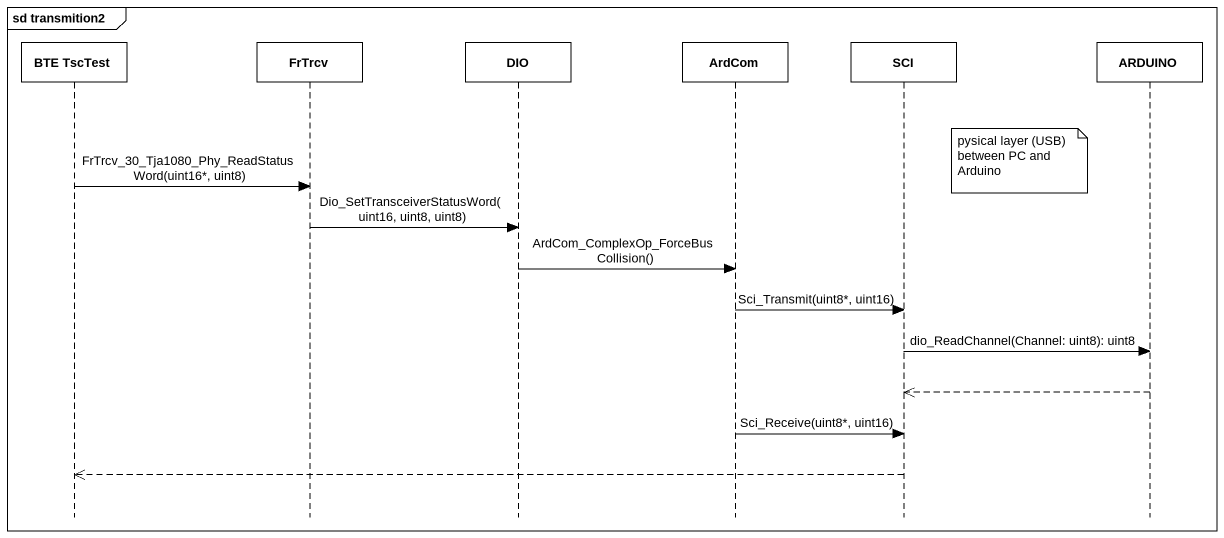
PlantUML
@startuml
mainframe sd transmition2
hide footbox
participant "BTE TscTest" as BTE_TscTest
participant FrTrcv
participant DIO
participant ArdCom
participant SCI
participant ARDUINO

note right of SCI : pysical layer (USB) between PC and Arduino
BTE_TscTest -> FrTrcv : FrTrcv_30_Tja1080_Phy_ReadStatusWord(uint16*, uint8)
FrTrcv -> DIO : Dio_SetTransceiverStatusWord(uint16, uint8, uint8)
DIO -> ArdCom : ArdCom_ComplexOp_ForceBusCollision()
ArdCom -> SCI : Sci_Transmit(uint8*, uint16)
SCI -> ARDUINO : dio_ReadChannel(Channel: uint8): uint8
ARDUINO -->> SCI
ArdCom -> SCI : Sci_Receive(uint8*, uint16)
SCI -->> BTE_TscTest
@enduml
